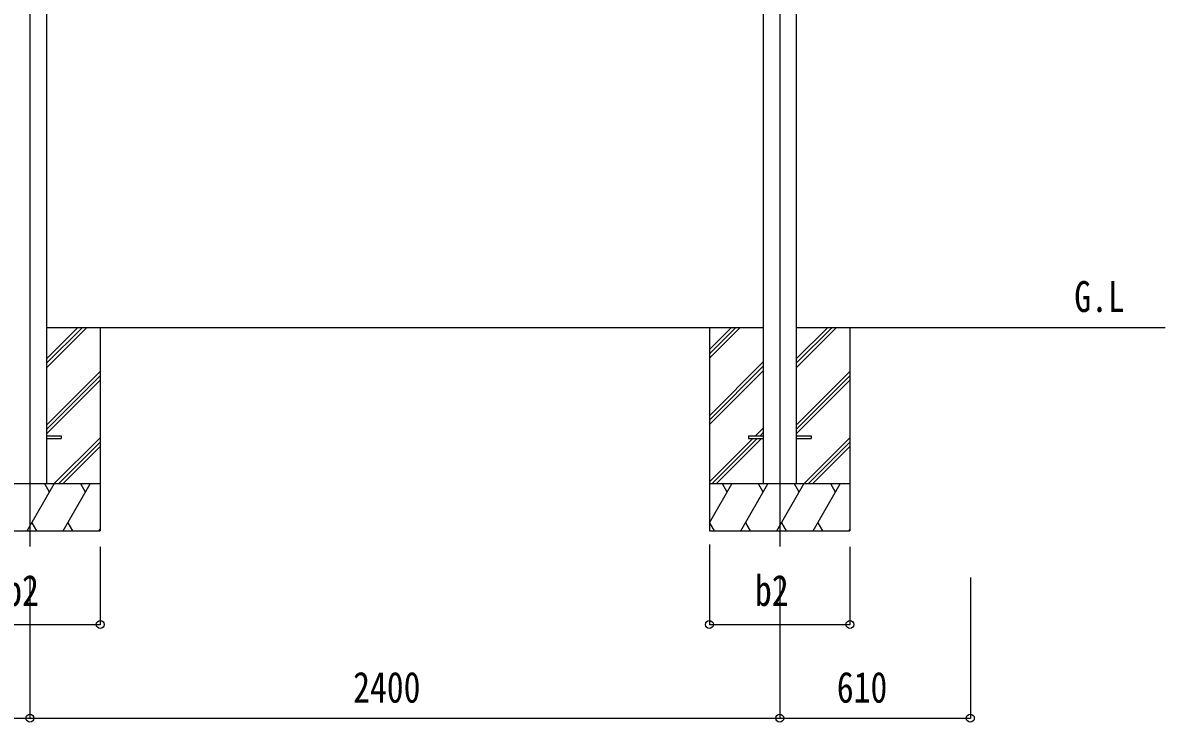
# Model space of a CAD drawing. Units: millimetres, scale not verified. Extents: x -12615 to 12615, y -8910 to 8910.
# Drawn here: x -2444 to 1213, y -5478 to -3238 of the extents above; entities that cross this region are included whole.
import ezdxf
from ezdxf.enums import TextEntityAlignment as Align

# ---------------------------------------------------------------- set-up
doc = ezdxf.new("R2010")
doc.units = ezdxf.units.MM
doc.header["$LTSCALE"] = 40
for name, color, linetype in [('0-2_USER1', 3, 'Continuous'), ('0-4_YKK_12', 2, 'Continuous'), ('0-5_YKK_13', 4, 'Continuous'), ('0-6_YKK_A1', 4, 'Continuous'), ('0-7_YKK_D', 6, 'Continuous')]:
    doc.layers.add(name, color=color, linetype=linetype)
doc.styles.add('ＭＳ ゴシック', font='')
doc.styles.get('ＭＳ ゴシック').set_extended_font_data('MS Gothic')

msp = doc.modelspace()

# ---------------------------------------------------------------- linework, layer by layer
at = {"layer": '0-4_YKK_12'}
for p, q in [((-2420.94, -1919.34), (-2420.94, -4915)), ((-20.94, -1919.34), (-20.94, -4915))]:
    msp.add_line(p, q, dxfattribs=at)
at = {"layer": '0-5_YKK_13'}
for p, q in [((-2367.94, -4560.5), (-2320.94, -4560.5)), ((-2367.94, -4569.5), (-2320.94, -4569.5)), ((-2320.94, -4560.5), (-2320.94, -4569.5)), ((-120.94, -4560.5), (-120.94, -4569.5)), ((-120.94, -4560.5), (-73.94, -4560.5)), ((-120.94, -4569.5), (-73.94, -4569.5)), ((32.06, -4560.5), (79.06, -4560.5)), ((32.06, -4569.5), (79.06, -4569.5)), ((79.06, -4560.5), (79.06, -4569.5))]:
    msp.add_line(p, q, dxfattribs=at)
at = {"layer": '0-6_YKK_A1'}
for p, q in [((-2367.94, -2155.34), (-2367.94, -4715)), ((-73.94, -2155.34), (-73.94, -4715)), ((32.06, -2155.34), (32.06, -4715)), ((-73.94, -4215), (-2367.94, -4215)), ((-2367.74, -4342.63), (-2240.11, -4215)), ((-2367.74, -4328.49), (-2254.25, -4215)), ((-2367.74, -4314.35), (-2268.39, -4215)), ((-2196.14, -4215), (-2196.14, -4865)), ((-246.14, -4284.18), (-176.96, -4215)), ((-246.14, -4298.32), (-162.82, -4215)), ((-246.14, -4312.46), (-148.68, -4215)), ((1212.67, -4215), (32.06, -4215)), ((32.06, -4342.63), (159.69, -4215)), ((32.06, -4328.49), (145.55, -4215)), ((32.06, -4314.35), (131.41, -4215)), ((203.86, -4215), (203.86, -4865)), ((-246.14, -4496.31), (-73.94, -4324.11)), ((-246.14, -4510.45), (-73.94, -4338.25)), ((-2367.74, -4526.48), (-2195.94, -4354.68)), ((-2367.74, -4540.62), (-2195.94, -4368.82)), ((-2367.74, -4554.76), (-2195.94, -4382.96)), ((-246.14, -4524.59), (-73.94, -4352.4)), ((32.06, -4526.48), (203.86, -4354.68)), ((32.06, -4540.62), (203.86, -4368.82)), ((32.06, -4554.76), (203.86, -4382.96)), ((-2344.13, -4715), (-2195.94, -4566.81)), ((-246.14, -4708.44), (-107.2, -4569.5)), ((-238.56, -4715), (-93.06, -4569.5)), ((-224.41, -4715), (-78.91, -4569.5)), ((-98.2, -4560.5), (-73.94, -4536.24)), ((-84.06, -4560.5), (-73.94, -4550.38)), ((55.67, -4715), (203.86, -4566.81)), ((-2329.99, -4715), (-2195.94, -4580.95)), ((-2315.85, -4715), (-2195.94, -4595.09)), ((69.81, -4715), (203.86, -4580.95)), ((83.95, -4715), (203.86, -4595.09)), ((-2196.14, -4715), (-2646.14, -4715)), ((-2429.98, -4865), (-2343.38, -4715)), ((-2358.38, -4740.98), (-2373.38, -4715)), ((-2314.51, -4865), (-2227.91, -4715)), ((-2242.91, -4740.98), (-2257.91, -4715)), ((203.86, -4715), (-246.14, -4715)), ((-246.14, -4839.39), (-174.32, -4715)), ((-189.32, -4740.98), (-204.32, -4715)), ((-145.45, -4865), (-58.85, -4715)), ((-73.85, -4740.98), (-88.85, -4715)), ((-29.98, -4865), (56.62, -4715)), ((41.62, -4740.98), (26.62, -4715)), ((85.49, -4865), (172.09, -4715)), ((157.09, -4740.98), (142.09, -4715)), ((-2414.98, -4839.02), (-2399.99, -4865)), ((-2299.51, -4839.02), (-2284.52, -4865)), ((-2199.04, -4865), (-2196.14, -4859.97)), ((-245.93, -4839.02), (-230.93, -4865)), ((-130.45, -4839.02), (-115.45, -4865)), ((-14.98, -4839.02), (0.01, -4865)), ((100.49, -4839.02), (115.48, -4865)), ((200.96, -4865), (203.86, -4859.97))]:
    msp.add_line(p, q, dxfattribs=at)
for points in [[(-2646.14, -4215), (-2646.14, -4865), (-2196.14, -4865)], [(-246.14, -4215), (-246.14, -4865), (203.86, -4865)]]:
    msp.add_lwpolyline(points, dxfattribs=at)
at = {"layer": '0-7_YKK_D'}
for p, q in [((-2196.14, -4916.41), (-2196.14, -5166)), ((-246.14, -4909.12), (-246.14, -5166)), ((203.86, -4916.41), (203.86, -5166)), ((-2420.94, -5016), (-2420.94, -5466)), ((-2420.94, -5017), (-2420.94, -5466)), ((-20.94, -5015), (-20.94, -5466)), ((-20.94, -5015), (-20.94, -5466)), ((589.06, -5015), (589.06, -5466)), ((-2646.14, -5165), (-2196.14, -5165)), ((-246.14, -5165), (203.86, -5165)), ((-3600.94, -5465), (-2420.94, -5465)), ((-2420.94, -5465), (-20.94, -5465)), ((-20.94, -5465), (589.06, -5465))]:
    msp.add_line(p, q, dxfattribs=at)
for centre in [(-2196.14, -5165), (-246.14, -5165), (203.86, -5165), (-2420.94, -5465), (-2420.94, -5465), (-20.94, -5465), (-20.94, -5465), (589.06, -5465)]:
    msp.add_circle(centre, 12.75, dxfattribs=at)

# ---------------------------------------------------------------- texts
at = {"layer": '0-2_USER1', "style": 'ＭＳ ゴシック', "width": 0.8}
msp.add_text('G.L', height=98.97, dxfattribs=at).set_placement((921.67, -4193.91), align=Align.BOTTOM_LEFT)
at = {"layer": '0-7_YKK_D', "style": 'ＭＳ ゴシック', "width": 0.8}
for s, p in [('b2', (-2500.34, -5135)), ('b2', (-100.34, -5135)), ('2400', (-1386.54, -5445)), ('610', (161.66, -5445))]:
    msp.add_text(s, height=98.97, dxfattribs=at).set_placement(p, align=Align.BOTTOM_LEFT)

doc.saveas('drawing.dxf')
